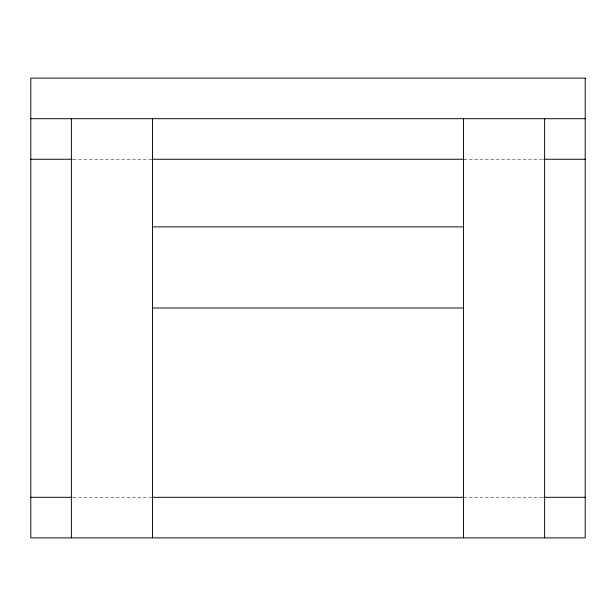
<?xml version="1.0" encoding="UTF-8"?>
<svg xmlns="http://www.w3.org/2000/svg" width="616" height="616" viewBox="0 0 616 616"><rect width="100%" height="100%" fill="white"/><g stroke="black" fill="none" stroke-linecap="round" stroke-linejoin="round"><path stroke-width="0.46" stroke-dasharray="3.08 2.31" d="M73.15 159.259L152.167 159.259M463.833 159.259L542.85 159.259M73.15 497.305L152.167 497.305M463.833 497.305L542.85 497.305"/><path stroke-width="0.92" d="M30.8 118.696L585.2 118.696M30.8 159.259L72.188 159.259M152.075 159.259L463.925 159.259M543.812 159.259L585.2 159.259M152.499 226.865L463.502 226.865M152.499 308L463.502 308M30.8 497.305L72.188 497.305M152.075 497.305L463.925 497.305M543.812 497.305L585.2 497.305M544.636 118.696L544.636 537.876M463.502 118.696L463.502 537.876M152.499 118.696L152.499 537.876M71.364 118.696L71.364 537.876M585.2 78.124L30.8 78.124L30.8 537.876L585.2 537.876L585.2 78.124"/></g></svg>
